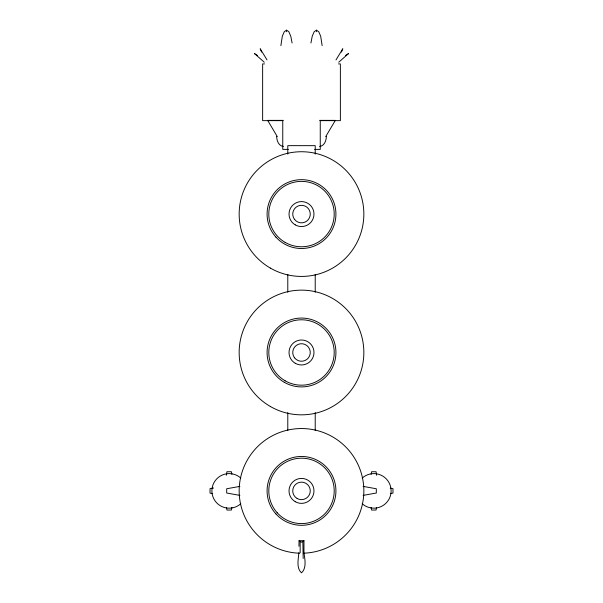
<?xml version="1.0" encoding="UTF-8"?>
<svg xmlns="http://www.w3.org/2000/svg" width="603" height="603" viewBox="0 0 603 603"><rect width="100%" height="100%" fill="white"/><g stroke="black" fill="none" stroke-linecap="round" stroke-linejoin="round"><path stroke-width="0.9" d="M298.937 546.265L299.043 540.718L303.965 540.718L303.965 552.74C304.764 558.74 306.942 567.981 301.508 572.85C296.02 567.936 298.477 559.185 298.809 552.74M280.87 45.647L282.317 36.24L284.262 31.733L286.553 30.15L288.845 31.733L290.782 36.24L292.086 42.994M326.351 136.429C326.298 140.597 324.376 146.009 319.613 146.484M226.306 475.285L226.939 471.734L231.409 471.734L231.891 474.395M231.891 507.379L231.409 510.04L226.939 510.04L226.464 507.379M371.109 474.395L371.591 471.734L376.061 471.734L376.694 475.285M376.536 507.379L376.061 510.04L371.591 510.04L371.109 507.379M310.929 42.994L312.226 36.24L314.163 31.733L316.454 30.15L318.746 31.733L320.69 36.24L322.138 45.647M341.426 52.069L342.813 48.753L335.992 59.908M325.733 136.587L335.336 120.381L319.613 120.366M299.043 540.718L301.508 542.233L303.965 540.718M338.75 62.222L348.549 53.561L345.519 55.506M213.568 488.015L210.025 488.656L210.025 493.126L212.686 493.601M390.314 493.601L392.975 493.126L392.975 488.656L390.314 488.174M239.896 486.395L226.69 488.754L226.69 493.02L239.896 495.387M363.119 495.387L376.317 493.02L376.317 488.754L363.119 486.395M264.483 63.91L262.637 63.91L262.637 120.645L282.754 120.645L282.754 149.386L288.377 149.386M338.524 63.91L340.371 63.91L340.371 120.645L320.253 120.645L320.253 149.386L314.623 149.386M283.395 120.366L267.672 120.381L277.274 136.587M283.395 146.484C278.631 146.009 276.709 140.597 276.664 136.429M257.489 55.506L254.458 53.561L264.257 62.222M267.016 59.908L260.195 48.753L261.581 52.069M303.188 558.468L302.849 541.818M316.454 30.15L316.454 31.733M315.218 154.112L315.218 145.655L287.789 145.655L287.789 154.112M315.218 274.418L315.218 292.274M315.218 412.58L315.218 430.436M300.158 541.818L300.158 552.74M287.789 274.418L287.789 292.274M287.789 412.58L287.789 430.436M286.553 30.15L286.553 31.733M299.706 553.207A62.343 62.343 0 0 1 247.818 459.2A62.343 62.343 0 0 1 355.197 459.2A62.343 62.343 0 0 1 303.301 553.207M362.207 478.089A17.291 17.291 0 0 1 386.252 478.857A17.291 17.291 0 0 1 386.252 502.917A17.291 17.291 0 0 1 362.207 503.693M240.801 503.693A17.291 17.291 0 0 1 216.756 502.917A17.291 17.291 0 0 1 216.756 478.857A17.291 17.291 0 0 1 240.801 478.089M295.266 501.696A12.475 12.475 0 0 0 313.982 490.887A12.475 12.475 0 0 0 295.266 480.086A12.475 12.475 0 0 0 295.266 501.696M297.121 498.477A8.766 8.766 0 0 0 310.266 490.887A8.766 8.766 0 0 0 297.121 483.297A8.766 8.766 0 0 0 297.121 498.477M275.925 513.922A34.424 34.424 0 0 0 334.243 501.523A34.424 34.424 0 0 0 294.347 457.217A34.424 34.424 0 0 0 275.925 513.922M277.199 512.769A32.705 32.705 0 0 0 332.607 500.995A32.705 32.705 0 0 0 294.709 458.898A32.705 32.705 0 0 0 277.199 512.769M295.266 363.285A12.475 12.475 0 0 0 313.982 352.484A12.475 12.475 0 0 0 295.266 341.675A12.475 12.475 0 0 0 295.266 363.285M294.55 357.82A8.766 8.766 0 0 0 309.603 355.838A8.766 8.766 0 0 0 300.362 343.793A8.766 8.766 0 0 0 294.55 357.82M284.292 382.294A34.424 34.424 0 0 0 335.931 352.484A34.424 34.424 0 0 0 284.292 322.673A34.424 34.424 0 0 0 284.292 382.294M285.151 380.802A32.705 32.705 0 0 0 334.205 352.484A32.705 32.705 0 0 0 285.151 324.165A32.705 32.705 0 0 0 285.151 380.802M270.332 406.475A62.343 62.343 0 0 0 363.85 352.484A62.343 62.343 0 0 0 270.332 298.493A62.343 62.343 0 0 0 270.332 406.475M295.266 224.881A12.475 12.475 0 0 0 313.982 214.08A12.475 12.475 0 0 0 295.266 203.271A12.475 12.475 0 0 0 295.266 224.881M294.55 219.417A8.766 8.766 0 0 0 309.603 217.434A8.766 8.766 0 0 0 300.362 205.389A8.766 8.766 0 0 0 294.55 219.417M275.925 237.115A34.424 34.424 0 0 0 334.243 224.715A34.424 34.424 0 0 0 294.347 180.41A34.424 34.424 0 0 0 275.925 237.115M285.151 242.398A32.705 32.705 0 0 0 334.205 214.08A32.705 32.705 0 0 0 285.151 185.754A32.705 32.705 0 0 0 285.151 242.398M270.332 268.071A62.343 62.343 0 0 0 363.85 214.08A62.343 62.343 0 0 0 270.332 160.089A62.343 62.343 0 0 0 270.332 268.071"/></g></svg>
